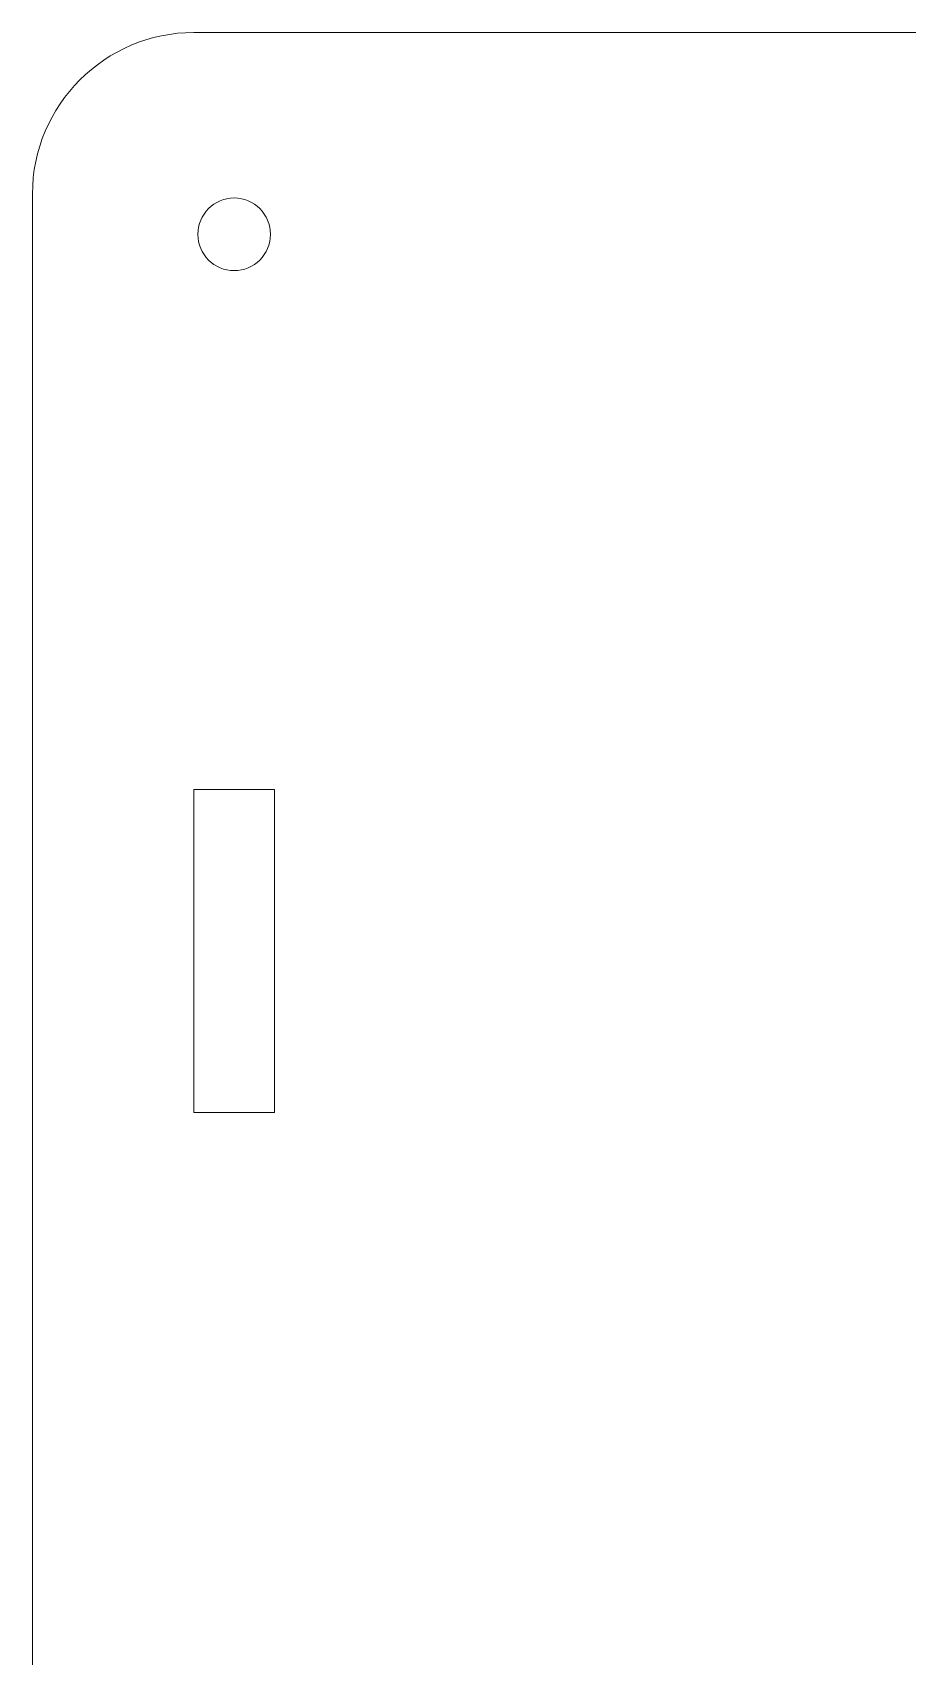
# Model space of a CAD drawing. Header units: millimetres. Extents: x -317 to 163, y -330 to 450.
# Drawn here: x -317 to -208.6, y 249.3 to 450.5 of the extents above; entities that cross this region are included whole.
import ezdxf

# ---------------------------------------------------------------- set-up
doc = ezdxf.new("R2010")
doc.units = ezdxf.units.MM
doc.header["$MEASUREMENT"] = 0
doc.layers.add('layer 1', color=7, linetype='Continuous')

msp = doc.modelspace()

# ---------------------------------------------------------------- linework, layer by layer
at = {"layer": 'layer 1', "color": 250, "lineweight": 9}
for points, knots in [([(-297.0001, 450.5), (-297.0001, 450.5), (143.0001, 450.5), (143.0001, 450.5), (143.0001, 450.5), (153.9999, 450.5), (163, 441.4999), (163, 430.4999), (163, 430.4999), (163, 430.4999), (163, -309.5), (163, -309.5), (163, -309.5), (163, -320.5), (153.9999, -329.5), (143.0001, -329.5), (143.0001, -329.5), (143.0001, -329.5), (-297.0001, -329.5), (-297.0001, -329.5), (-297.0001, -329.5), (-307.9999, -329.5), (-317, -320.5), (-317, -309.5), (-317, -309.5), (-317, -309.5), (-317, 430.4999), (-317, 430.4999), (-317, 430.4999), (-317, 441.4999), (-307.9999, 450.5), (-297.0001, 450.5)], [0, 0, 0, 0, 0.11111111, 0.11111111, 0.11111111, 0.11111111, 0.22222222, 0.22222222, 0.22222222, 0.22222222, 0.33333333, 0.33333333, 0.33333333, 0.33333333, 0.44444444, 0.44444444, 0.44444444, 0.44444444, 0.55555556, 0.55555556, 0.55555556, 0.55555556, 0.66666667, 0.66666667, 0.66666667, 0.66666667, 0.77777778, 0.77777778, 0.77777778, 0.77777778, 1, 1, 1, 1]), ([(-296.5, 425.5), (-296.5, 427.9853), (-294.4852, 430), (-292, 430), (-292, 430), (-289.5148, 430), (-287.5, 427.9853), (-287.5, 425.5), (-287.5, 425.5), (-287.5, 423.0147), (-289.5148, 421), (-292, 421), (-292, 421), (-294.4852, 421), (-296.5, 423.0147), (-296.5, 425.5)], [0, 0, 0, 0, 0.2, 0.2, 0.2, 0.2, 0.4, 0.4, 0.4, 0.4, 0.6, 0.6, 0.6, 0.6, 1, 1, 1, 1]), ([(-296.9995, 356.7504), (-296.9995, 356.7504), (-286.9995, 356.7504), (-286.9995, 356.7504), (-286.9995, 356.7504), (-286.9995, 356.7504), (-286.9995, 316.7504), (-286.9995, 316.7504), (-286.9995, 316.7504), (-286.9995, 316.7504), (-296.9995, 316.7504), (-296.9995, 316.7504), (-296.9995, 316.7504), (-296.9995, 316.7504), (-296.9995, 356.7504), (-296.9995, 356.7504)], [0, 0, 0, 0, 0.2, 0.2, 0.2, 0.2, 0.4, 0.4, 0.4, 0.4, 0.6, 0.6, 0.6, 0.6, 1, 1, 1, 1])]:
    msp.add_open_spline(points, degree=3, knots=knots, dxfattribs=at)

doc.saveas('drawing.dxf')
